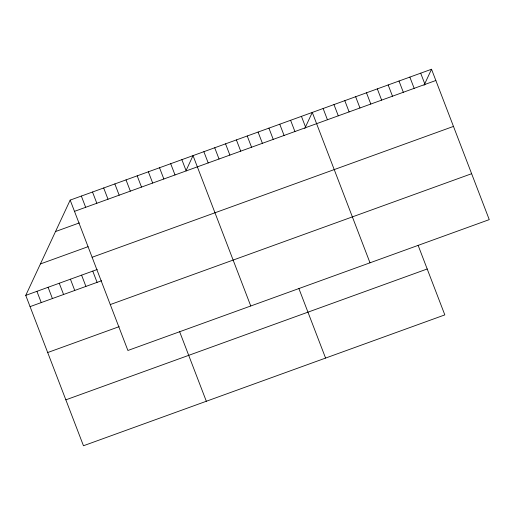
<?xml version="1.0" encoding="UTF-8"?>
<svg xmlns="http://www.w3.org/2000/svg" width="515" height="515" viewBox="0 0 515 515"><rect width="100%" height="100%" fill="white"/><g stroke="black" fill="none" stroke-linecap="round" stroke-linejoin="round"><path stroke-width="0.77" d="M418.122 245.333L444.825 314.89L83.469 445.752L25.75 295.378L70.175 200.11L431.531 69.248L489.25 219.622L127.9 350.477L70.175 200.11M186.198 170.291L193.035 155.614L250.76 305.987M304.79 128.505L312.283 112.431L370.002 262.805M424.038 85.316L431.531 69.248M74.495 211.356L435.844 80.495M55.517 231.55L79.342 222.918M40.408 263.944L88.065 246.685M92.121 257.268L453.47 126.407M25.75 295.378L97.232 269.493M30.07 306.631L101.552 280.746M110.274 304.571L471.624 173.709M47.689 352.537L119.171 326.652M65.849 399.84L427.199 268.985M420.691 73.175L425.004 84.421M409.85 77.102L414.163 88.348M399.009 81.029L403.322 92.275M388.168 84.949L392.481 96.202M377.328 88.876L381.641 100.129M366.487 92.803L370.8 104.049M355.646 96.73L359.966 107.976M344.805 100.657L349.125 111.903M333.965 104.584L338.284 115.83M323.124 108.504L327.443 119.757M301.442 116.358L305.762 127.604M290.602 120.285L294.921 131.531M279.761 124.212L284.08 135.458M268.92 128.138L273.24 139.385M258.079 132.059L262.399 143.312M247.239 135.986L251.558 147.239M298.874 288.516L325.577 358.073M236.398 139.913L240.717 151.159M225.557 143.84L229.877 155.086M214.716 147.766L219.036 159.013M203.876 151.693L208.195 162.94M181.866 159.663L186.185 170.909M170.697 163.706L175.016 174.952M159.528 167.748L163.847 179.001M148.359 171.798L152.678 183.044M137.19 175.84L141.509 187.087M126.02 179.883L130.34 191.136M179.632 331.699L206.328 401.256M114.851 183.932L119.171 195.179M103.682 187.975L108.002 199.221M92.513 192.018L96.833 203.27M81.344 196.067L85.664 207.313M92.764 271.115L97.084 282.362M81.595 275.158L85.915 286.404M70.426 279.201L74.746 290.454M59.257 283.25L63.577 294.496M48.088 287.293L52.408 298.539M36.919 291.336L41.239 302.582"/></g></svg>
